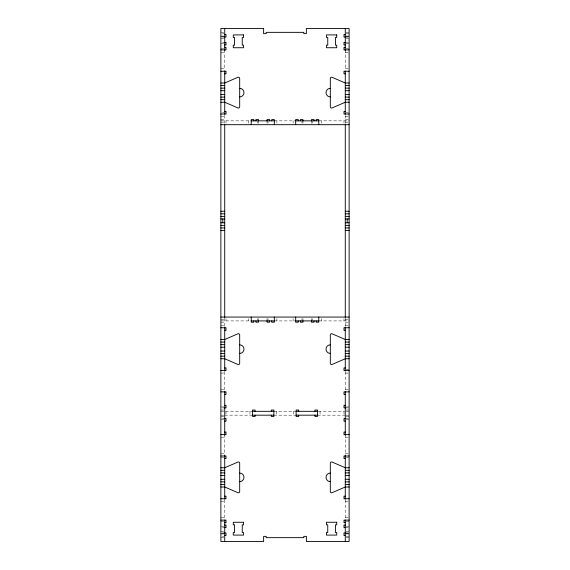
<?xml version="1.0" encoding="UTF-8"?>
<svg xmlns="http://www.w3.org/2000/svg" width="570" height="570" viewBox="0 0 570 570"><rect width="100%" height="100%" fill="white"/><g stroke="black" fill="none" stroke-linecap="round" stroke-linejoin="round"><path stroke-width="0.43" stroke-dasharray="2.85 2.14" d="M220.875 32.347L223.953 32.347M346.047 32.347L349.125 32.347M222.414 33.63L223.953 33.63M346.047 33.63L349.125 33.63M220.875 36.088L223.953 36.088M346.047 36.088L349.125 36.088M220.875 36.195L223.953 36.195M346.047 36.195L349.125 36.195M222.414 37.05L223.953 37.05M345.278 37.05L348.356 37.05M220.875 38.76L223.953 38.76M346.047 38.76L349.125 38.76M222.414 42.394L223.953 42.394M346.047 42.394L348.356 42.394M220.875 43.356L223.953 43.356M346.047 43.356L349.125 43.356M220.875 48.593L223.953 48.593M346.047 48.593L349.125 48.593M220.875 52.44L224.722 52.44M345.278 52.44L349.125 52.44M220.875 68.685L224.722 68.685M345.278 68.685L349.125 68.685M222.414 112.718L223.953 112.718M346.047 112.718L348.356 112.718M220.875 116.565L224.722 116.565M345.278 116.565L349.125 116.565M220.875 119.558L224.722 119.558M345.278 119.558L349.125 119.558M220.875 120.84L251.228 120.84M274.312 120.84L295.688 120.84M318.772 120.84L349.125 120.84M220.875 122.123L224.722 122.123M345.278 122.123L349.125 122.123M220.875 319.628L224.722 319.628M345.278 319.628L349.125 319.628M220.875 320.91L251.228 320.91M274.312 320.91L295.688 320.91M318.772 320.91L349.125 320.91M220.875 322.192L224.722 322.192M345.278 322.192L349.125 322.192M220.875 325.185L224.722 325.185M345.278 325.185L349.125 325.185M346.047 369.218L349.125 369.218M220.875 373.065L224.722 373.065M345.278 373.065L349.125 373.065M220.875 389.31L224.722 389.31M345.278 389.31L349.125 389.31M220.875 406.944L223.953 406.944M346.047 406.944L349.125 406.944M222.414 407.906L223.953 407.906M346.047 407.906L348.356 407.906M220.875 410.044L223.953 410.044M346.047 410.044L349.125 410.044M220.875 411.326L223.953 411.326M225.592 411.326L252.51 411.326M273.885 411.326L296.115 411.326M318.345 411.326L344.408 411.326M346.047 411.326L349.125 411.326M220.875 415.174L223.953 415.174M224.722 415.174L252.51 415.174M273.885 415.174L296.115 415.174M317.49 415.174L345.278 415.174M346.047 415.174L349.125 415.174M220.875 416.456L223.953 416.456M346.047 416.456L349.125 416.456M222.414 418.594L223.953 418.594M346.047 418.594L348.356 418.594M220.875 419.556L223.953 419.556M346.047 419.556L349.125 419.556M220.875 437.19L224.722 437.19M345.278 437.19L349.125 437.19M220.875 453.435L224.722 453.435M345.278 453.435L349.125 453.435M220.875 457.282L223.953 457.282M346.047 457.282L349.125 457.282M220.875 501.315L224.722 501.315M345.278 501.315L349.125 501.315M220.875 517.56L224.722 517.56M345.278 517.56L349.125 517.56M220.875 521.408L223.953 521.408M346.047 521.408L349.125 521.408M220.875 526.644L223.953 526.644M346.047 526.644L349.125 526.644M222.414 527.606L223.953 527.606M346.047 527.606L348.356 527.606M220.875 531.24L223.953 531.24M346.047 531.24L349.125 531.24M222.414 532.95L223.953 532.95M346.047 532.95L348.356 532.95M220.875 533.805L223.953 533.805M346.047 533.805L349.125 533.805M220.875 533.912L223.953 533.912M346.047 533.912L349.125 533.912M222.414 536.37L223.953 536.37M346.047 536.37L349.125 536.37M220.875 537.653L223.953 537.653M346.047 537.653L349.125 537.653M345.278 49.875L345.278 69.811M345.278 115.446L345.278 123.284M345.278 318.238L345.278 326.304M345.278 371.875L345.278 391.533M345.278 434.625L345.278 456M345.278 499.94L345.278 520.125M343.995 120.84L343.995 123.149M343.995 318.602L343.995 320.91M343.995 411.326L343.995 415.174M321.338 120.84L321.338 123.149M321.338 318.602L321.338 320.91M320.055 411.326L320.055 415.174M312.467 120.84L312.467 123.149M312.467 318.602L312.467 320.91M311.505 121.61L311.505 123.248M311.505 318.509L311.505 320.141M302.955 121.61L302.955 123.248M302.955 318.509L302.955 320.141M301.993 120.84L301.993 123.149M301.993 318.602L301.993 320.91M293.55 411.326L293.55 415.174M293.123 120.84L293.123 123.149M293.123 318.602L293.123 320.91M276.877 120.84L276.877 123.149M276.877 318.602L276.877 320.91M276.45 411.326L276.45 415.174M268.007 120.84L268.007 123.149M268.007 318.602L268.007 320.91M267.045 121.61L267.045 123.248M267.045 318.509L267.045 320.141M258.495 121.61L258.495 123.248M258.495 318.509L258.495 320.141M257.533 120.84L257.533 123.149M257.533 318.602L257.533 320.91M249.945 411.326L249.945 415.174M248.662 120.84L248.662 123.149M248.662 318.602L248.662 320.91M226.005 120.84L226.005 123.149M226.005 318.602L226.005 320.91M226.005 411.326L226.005 415.174M224.722 49.875L224.722 69.811M224.722 115.446L224.722 123.284M224.722 318.238L224.722 326.304M224.722 371.875L224.722 390.649M224.722 434.625L224.722 456M224.722 499.94L224.722 520.125"/><path stroke-width="0.85" d="M224.722 34.485L226.005 34.485L226.005 37.05L224.295 37.05M345.278 34.485L343.995 34.485L343.995 37.05L345.705 37.05M224.295 42.394L226.005 42.394L226.005 44.959L224.722 44.959M345.705 42.394L343.995 42.394L343.995 44.959L345.278 44.959M224.722 47.31L226.005 47.31L226.005 49.875L220.875 49.875M345.278 47.31L343.995 47.31L343.995 49.875L349.125 49.875M220.875 71.25L226.005 71.25L226.005 73.815L224.722 73.815M349.125 71.25L343.995 71.25L343.995 73.815L345.278 73.815M220.875 83.006L224.722 83.006L237.889 77.299A1.282 1.282 0 0 1 239.685 78.475L239.685 106.775A1.282 1.282 0 0 1 237.889 107.951L224.722 102.244L220.875 102.244M349.125 83.006L345.278 83.006L332.111 77.299A1.282 1.282 0 0 0 330.315 78.475L330.315 106.775A1.282 1.282 0 0 0 332.111 107.951L345.278 102.244L349.125 102.244M220.875 85.571L224.722 85.571M345.278 85.571L349.125 85.571M220.875 88.136L224.722 88.136M345.278 88.136L349.125 88.136M220.875 90.701L224.722 90.701M345.278 90.701L349.125 90.701M220.875 94.549L224.722 94.549M345.278 94.549L349.125 94.549M220.875 97.114L224.722 97.114M345.278 97.114L349.125 97.114M220.875 99.679L224.722 99.679M345.278 99.679L349.125 99.679M224.722 111.435L226.005 111.435L226.005 114L220.875 114M345.278 111.435L343.995 111.435L343.995 114L349.125 114M251.228 120.84L274.312 120.84M295.688 120.84L318.772 120.84M220.875 124.688L349.125 124.688M220.875 211.256L224.722 211.256M345.278 211.256L349.125 211.256M220.875 213.821L224.722 213.821M345.278 213.821L349.125 213.821M220.875 216.386L224.722 216.386M345.278 216.386L349.125 216.386M220.875 218.951L224.722 218.951M345.278 218.951L349.125 218.951M220.875 222.799L224.722 222.799M345.278 222.799L349.125 222.799M220.875 225.364L224.722 225.364M345.278 225.364L349.125 225.364M220.875 227.929L224.722 227.929M345.278 227.929L349.125 227.929M220.875 230.494L224.722 230.494M345.278 230.494L349.125 230.494M220.875 317.062L349.125 317.062M251.228 320.91L274.312 320.91M295.688 320.91L318.772 320.91M220.875 327.75L226.005 327.75L226.005 330.315L224.722 330.315M349.125 327.75L343.995 327.75L343.995 330.315L345.278 330.315M220.875 339.506L224.722 339.506L237.889 333.799A1.282 1.282 0 0 1 239.685 334.975L239.685 363.275A1.282 1.282 0 0 1 237.889 364.451L224.722 358.744L220.875 358.744M349.125 339.506L345.278 339.506L332.111 333.799A1.282 1.282 0 0 0 330.315 334.975L330.315 363.275A1.282 1.282 0 0 0 332.111 364.451L345.278 358.744L349.125 358.744M220.875 342.071L224.722 342.071M345.278 342.071L349.125 342.071M220.875 344.636L224.722 344.636M345.278 344.636L349.125 344.636M220.875 347.201L224.722 347.201M345.278 347.201L349.125 347.201M220.875 351.049L224.722 351.049M345.278 351.049L349.125 351.049M220.875 353.614L224.722 353.614M345.278 353.614L349.125 353.614M220.875 356.179L224.722 356.179M345.278 356.179L349.125 356.179M224.722 367.935L226.005 367.935L226.005 370.5L220.875 370.5M345.278 367.935L343.995 367.935L343.995 370.5L349.125 370.5M220.875 391.875L226.005 391.875L226.005 394.44L224.722 394.44M349.125 391.875L343.995 391.875L343.995 394.44L345.278 394.44M224.722 405.341L226.005 405.341L226.005 407.906L224.295 407.906M345.278 405.341L343.995 405.341L343.995 407.906L345.705 407.906M252.51 411.326L273.885 411.326M296.115 411.326L317.49 411.326M252.51 415.174L273.885 415.174M296.115 415.174L317.49 415.174M224.295 418.594L226.005 418.594L226.005 421.159L224.722 421.159M345.705 418.594L343.995 418.594L343.995 421.159L345.278 421.159M224.722 432.06L226.005 432.06L226.005 434.625L220.875 434.625M345.278 432.06L343.995 432.06L343.995 434.625L349.125 434.625M220.875 456L226.005 456L226.005 458.565L224.722 458.565M349.125 456L343.995 456L343.995 458.565L345.278 458.565M220.875 467.756L224.722 467.756L237.889 462.049A1.282 1.282 0 0 1 239.685 463.225L239.685 491.525A1.282 1.282 0 0 1 237.889 492.701L224.722 486.994L220.875 486.994M349.125 467.756L345.278 467.756L332.111 462.049A1.282 1.282 0 0 0 330.315 463.225L330.315 491.525A1.282 1.282 0 0 0 332.111 492.701L345.278 486.994L349.125 486.994M220.875 470.321L224.722 470.321M345.278 470.321L349.125 470.321M220.875 472.886L224.722 472.886M345.278 472.886L349.125 472.886M220.875 475.451L224.722 475.451M345.278 475.451L349.125 475.451M220.875 479.299L224.722 479.299M345.278 479.299L349.125 479.299M220.875 481.864L224.722 481.864M345.278 481.864L349.125 481.864M220.875 484.429L224.722 484.429M345.278 484.429L349.125 484.429M224.722 496.185L226.005 496.185L226.005 498.75L220.875 498.75M345.278 496.185L343.995 496.185L343.995 498.75L349.125 498.75M220.875 520.125L226.005 520.125L226.005 522.69L224.722 522.69M349.125 520.125L343.995 520.125L343.995 522.69L345.278 522.69M224.722 525.041L226.005 525.041L226.005 527.606L224.295 527.606M345.278 525.041L343.995 525.041L343.995 527.606L345.705 527.606M224.295 532.95L226.005 532.95L226.005 535.515L224.722 535.515M345.705 532.95L343.995 532.95L343.995 535.515L345.278 535.515M347.201 218.951L347.201 222.799M345.278 28.5L345.278 50.766M345.278 70.929L345.278 114.321M345.278 124.531L345.278 317.347M345.278 327.102L345.278 371.148M345.278 391.533L345.278 435.266M345.278 455.352L345.278 499.178M345.278 520.125L345.278 541.5M318.772 124.688L318.772 119.558L316.208 119.558L316.208 120.84M318.772 317.062L318.772 322.192L316.208 322.192L316.208 320.91M314.925 411.326L314.925 410.044L317.49 410.044L317.49 416.456L314.925 416.456L314.925 415.174M314.07 120.84L314.07 119.558L311.505 119.558L311.505 121.082M314.07 320.91L314.07 322.192L311.505 322.192L311.505 320.668M302.955 121.082L302.955 119.558L300.39 119.558L300.39 120.84M302.955 320.668L302.955 322.192L300.39 322.192L300.39 320.91M298.68 411.326L298.68 410.044L296.115 410.044L296.115 416.456L298.68 416.456L298.68 415.174M298.252 120.84L298.252 119.558L295.688 119.558L295.688 124.688M298.252 320.91L298.252 322.192L295.688 322.192L295.688 317.062M274.312 124.688L274.312 119.558L271.748 119.558L271.748 120.84M274.312 317.062L274.312 322.192L271.748 322.192L271.748 320.91M271.32 411.326L271.32 410.044L273.885 410.044L273.885 416.456L271.32 416.456L271.32 415.174M269.61 120.84L269.61 119.558L267.045 119.558L267.045 121.082M269.61 320.91L269.61 322.192L267.045 322.192L267.045 320.668M258.495 121.082L258.495 119.558L255.93 119.558L255.93 120.84M258.495 320.668L258.495 322.192L255.93 322.192L255.93 320.91M255.075 411.326L255.075 410.044L252.51 410.044L252.51 416.456L255.075 416.456L255.075 415.174M253.792 120.84L253.792 119.558L251.228 119.558L251.228 124.688M253.792 320.91L253.792 322.192L251.228 322.192L251.228 317.062M224.722 28.5L224.722 50.766M224.722 70.929L224.722 114.321M224.722 124.531L224.722 317.347M224.722 327.102L224.722 371.148M224.722 391.533L224.722 435.266M224.722 455.352L224.722 499.178M224.722 520.125L224.722 541.5M222.799 218.951L222.799 222.799M239.685 344.85A4.275 4.275 0 0 1 243.96 349.125A4.275 4.275 0 0 1 239.685 353.4M330.315 353.4A4.275 4.275 0 0 1 326.04 349.125A4.275 4.275 0 0 1 330.315 344.85M239.685 473.1A4.275 4.275 0 0 1 243.96 477.375A4.275 4.275 0 0 1 239.685 481.65M330.315 481.65A4.275 4.275 0 0 1 326.04 477.375A4.275 4.275 0 0 1 330.315 473.1M330.315 96.9A4.275 4.275 0 0 1 326.04 92.625A4.275 4.275 0 0 1 330.315 88.35M239.685 88.35A4.275 4.275 0 0 1 243.96 92.625A4.275 4.275 0 0 1 239.685 96.9M263.625 28.5L220.875 28.5L220.875 541.5L263.625 541.5L263.625 536.37L266.19 536.37L266.19 537.653L303.81 537.653L303.81 536.37L306.375 536.37L306.375 541.5L349.125 541.5L349.125 28.5L306.375 28.5L306.375 33.63L303.81 33.63L303.81 32.347L266.19 32.347L266.19 33.63L263.625 33.63L263.625 28.5M243.533 34.913L233.272 34.913L233.272 37.477L234.555 37.477L234.555 45.172L233.272 45.172L233.272 47.738L243.533 47.738L243.533 45.172L242.25 45.172L242.25 37.477L243.533 37.477L243.533 34.913M336.728 34.913L326.468 34.913L326.468 37.477L327.75 37.477L327.75 45.172L326.468 45.172L326.468 47.738L336.728 47.738L336.728 45.172L335.445 45.172L335.445 37.477L336.728 37.477L336.728 34.913M243.533 522.263L233.272 522.263L233.272 524.827L234.555 524.827L234.555 532.523L233.272 532.523L233.272 535.087L243.533 535.087L243.533 532.523L242.25 532.523L242.25 524.827L243.533 524.827L243.533 522.263M336.728 522.263L326.468 522.263L326.468 524.827L327.75 524.827L327.75 532.523L326.468 532.523L326.468 535.087L336.728 535.087L336.728 532.523L335.445 532.523L335.445 524.827L336.728 524.827L336.728 522.263"/></g></svg>
